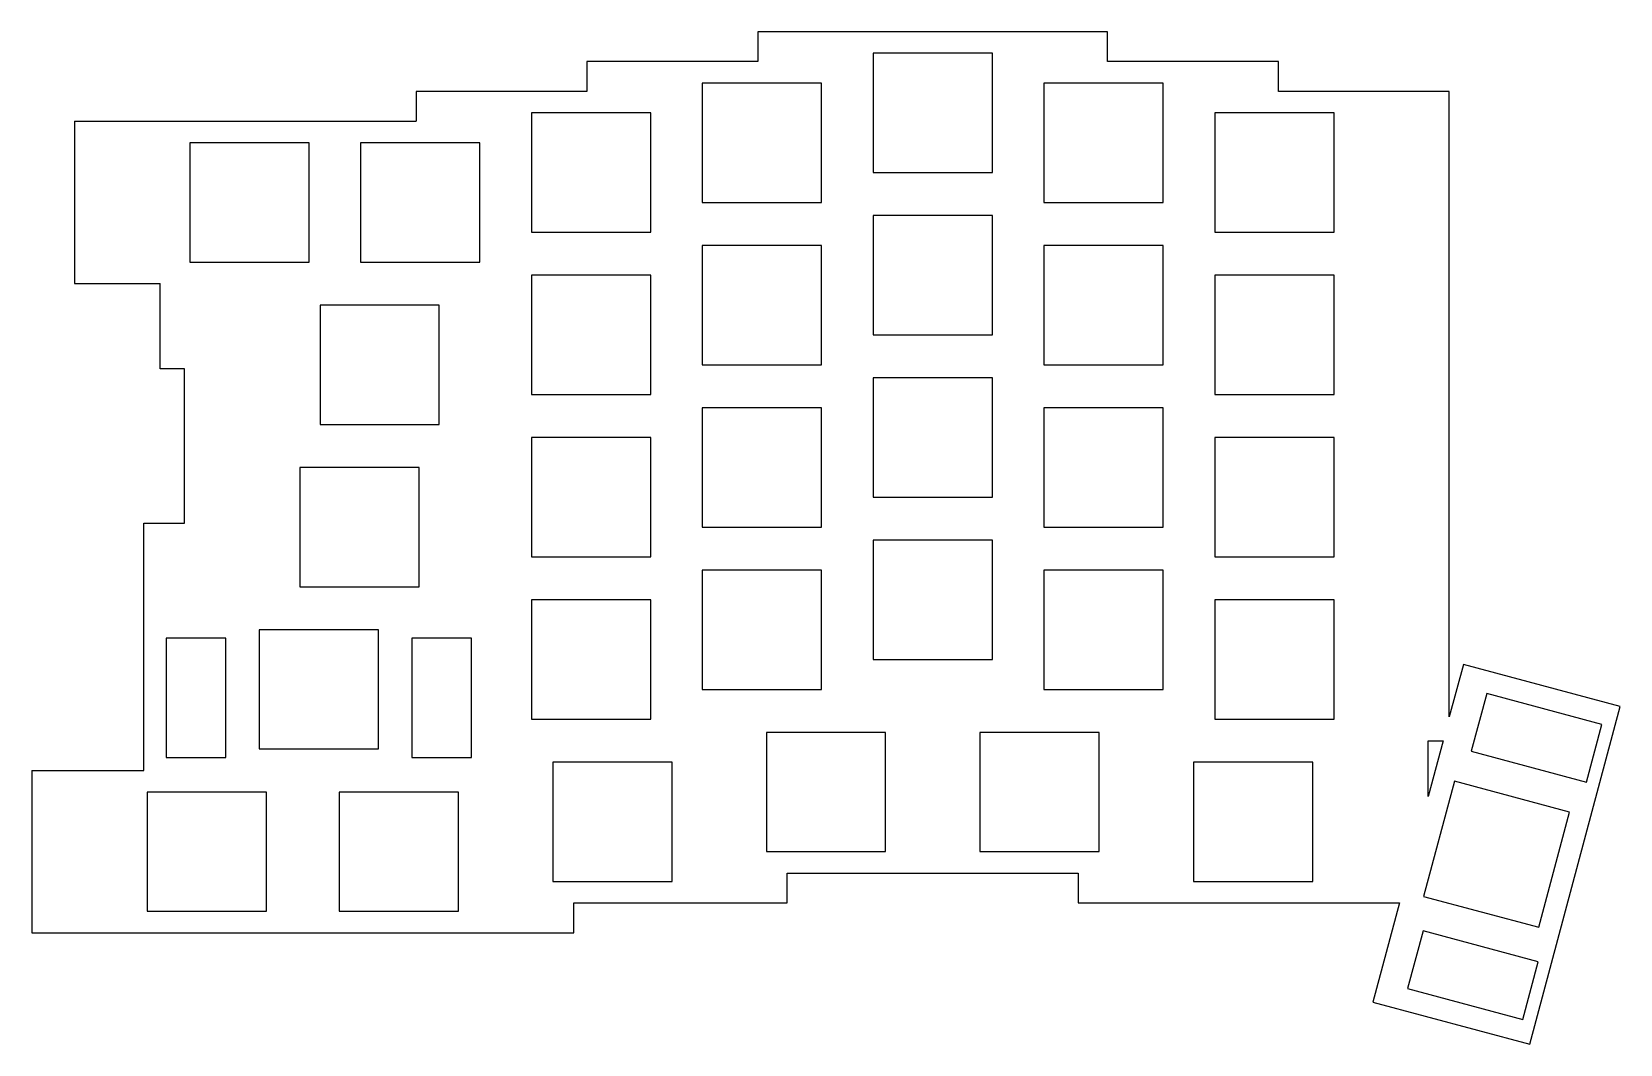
# Model space of a CAD drawing. Header units: millimetres. Extents: x -26 to 161, y -42 to 77.
import ezdxf

# ---------------------------------------------------------------- set-up
doc = ezdxf.new("R2010")
doc.units = ezdxf.units.MM

msp = doc.modelspace()

# ---------------------------------------------------------------- linework, layer by layer
at = {"linetype": 'CONTINUOUS'}
for p, q in [((100.72, 77.17), (59.67, 77.17)), ((59.67, 77.17), (59.67, 73.67)), ((100.72, 73.67), (100.72, 77.17)), ((87.2, 74.65), (73.2, 74.65)), ((73.2, 74.65), (73.2, 60.65)), ((87.2, 60.65), (87.2, 74.65)), ((59.67, 73.67), (39.62, 73.67)), ((39.62, 73.67), (39.62, 70.17)), ((120.78, 73.67), (100.72, 73.67)), ((120.78, 70.17), (120.78, 73.67)), ((67.15, 71.15), (53.15, 71.15)), ((53.15, 71.15), (53.15, 57.15)), ((67.15, 57.15), (67.15, 71.15)), ((107.25, 71.15), (93.25, 71.15)), ((93.25, 71.15), (93.25, 57.15)), ((107.25, 57.15), (107.25, 71.15)), ((39.62, 70.17), (19.57, 70.17)), ((19.57, 70.17), (19.57, 66.67)), ((140.82, 70.17), (120.78, 70.17)), ((140.82, -3.23), (140.82, 70.17)), ((47.1, 67.65), (33.1, 67.65)), ((33.1, 67.65), (33.1, 53.65)), ((47.1, 53.65), (47.1, 67.65)), ((127.3, 67.65), (113.3, 67.65)), ((113.3, 67.65), (113.3, 53.65)), ((127.3, 53.65), (127.3, 67.65)), ((-20.52, 66.67), (19.57, 66.67)), ((-20.52, 66.67), (-20.52, 47.62)), ((7, 64.15), (-7, 64.15)), ((-7, 64.15), (-7, 50.15)), ((7, 50.15), (7, 64.15)), ((27.05, 64.15), (13.05, 64.15)), ((13.05, 64.15), (13.05, 50.15)), ((27.05, 50.15), (27.05, 64.15)), ((73.2, 60.65), (87.2, 60.65)), ((53.15, 57.15), (67.15, 57.15)), ((93.25, 57.15), (107.25, 57.15)), ((87.2, 55.6), (73.2, 55.6)), ((73.2, 55.6), (73.2, 41.6)), ((87.2, 41.6), (87.2, 55.6)), ((33.1, 53.65), (47.1, 53.65)), ((113.3, 53.65), (127.3, 53.65)), ((67.15, 52.1), (53.15, 52.1)), ((53.15, 52.1), (53.15, 38.1)), ((67.15, 38.1), (67.15, 52.1)), ((107.25, 52.1), (93.25, 52.1)), ((93.25, 52.1), (93.25, 38.1)), ((107.25, 38.1), (107.25, 52.1)), ((-7, 50.15), (7, 50.15)), ((13.05, 50.15), (27.05, 50.15)), ((47.1, 48.6), (33.1, 48.6)), ((33.1, 48.6), (33.1, 34.6)), ((47.1, 34.6), (47.1, 48.6)), ((127.3, 48.6), (113.3, 48.6)), ((113.3, 48.6), (113.3, 34.6)), ((127.3, 34.6), (127.3, 48.6)), ((-20.52, 47.62), (-10.47, 47.62)), ((-10.47, 37.62), (-10.47, 47.62)), ((22.29, 45.1), (8.29, 45.1)), ((8.29, 45.1), (8.29, 31.1)), ((22.29, 31.1), (22.29, 45.1)), ((73.2, 41.6), (87.2, 41.6)), ((-7.62, 37.62), (-10.47, 37.62)), ((-7.62, 19.52), (-7.62, 37.62)), ((53.15, 38.1), (67.15, 38.1)), ((93.25, 38.1), (107.25, 38.1)), ((87.2, 36.55), (73.2, 36.55)), ((73.2, 36.55), (73.2, 22.55)), ((87.2, 22.55), (87.2, 36.55)), ((33.1, 34.6), (47.1, 34.6)), ((113.3, 34.6), (127.3, 34.6)), ((67.15, 33.05), (53.15, 33.05)), ((53.15, 33.05), (53.15, 19.05)), ((67.15, 19.05), (67.15, 33.05)), ((107.25, 33.05), (93.25, 33.05)), ((93.25, 33.05), (93.25, 19.05)), ((107.25, 19.05), (107.25, 33.05)), ((8.29, 31.1), (22.29, 31.1)), ((47.1, 29.55), (33.1, 29.55)), ((33.1, 29.55), (33.1, 15.55)), ((47.1, 15.55), (47.1, 29.55)), ((127.3, 29.55), (113.3, 29.55)), ((113.3, 29.55), (113.3, 15.55)), ((127.3, 15.55), (127.3, 29.55)), ((19.91, 26.05), (5.91, 26.05)), ((5.91, 26.05), (5.91, 12.05)), ((19.91, 12.05), (19.91, 26.05)), ((73.2, 22.55), (87.2, 22.55)), ((-12.38, -9.53), (-12.38, 19.52)), ((-12.38, 19.52), (-7.62, 19.52)), ((53.15, 19.05), (67.15, 19.05)), ((93.25, 19.05), (107.25, 19.05)), ((87.2, 17.5), (73.2, 17.5)), ((73.2, 17.5), (73.2, 3.5)), ((87.2, 3.5), (87.2, 17.5)), ((33.1, 15.55), (47.1, 15.55)), ((113.3, 15.55), (127.3, 15.55)), ((67.15, 14), (53.15, 14)), ((53.15, 14), (53.15, 0)), ((67.15, 0), (67.15, 14)), ((107.25, 14), (93.25, 14)), ((93.25, 14), (93.25, 0)), ((107.25, 0), (107.25, 14)), ((5.91, 12.05), (19.91, 12.05)), ((47.1, 10.5), (33.1, 10.5)), ((33.1, 10.5), (33.1, -3.5)), ((47.1, -3.5), (47.1, 10.5)), ((127.3, 10.5), (113.3, 10.5)), ((113.3, 10.5), (113.3, -3.5)), ((127.3, -3.5), (127.3, 10.5)), ((-2.78, 6), (-9.78, 6)), ((-9.78, 6), (-9.78, -8)), ((-2.78, -8), (-2.78, 6)), ((15.14, 7), (1.14, 7)), ((1.14, 7), (1.14, -7)), ((15.14, -7), (15.14, 7)), ((26.07, 6), (19.07, 6)), ((19.07, 6), (19.07, -8)), ((26.07, -8), (26.07, 6)), ((73.2, 3.5), (87.2, 3.5)), ((142.48, 2.93), (140.82, -3.23)), ((160.88, -2), (142.48, 2.93)), ((53.15, 0), (67.15, 0)), ((93.25, 0), (107.25, 0)), ((145.21, -0.49), (143.4, -7.25)), ((158.73, -4.12), (145.21, -0.49)), ((33.1, -3.5), (47.1, -3.5)), ((113.3, -3.5), (127.3, -3.5)), ((150.25, -41.65), (160.88, -2)), ((74.67, -5.05), (60.67, -5.05)), ((60.67, -5.05), (60.67, -19.05)), ((74.67, -19.05), (74.67, -5.05)), ((99.73, -5.05), (85.73, -5.05)), ((85.73, -5.05), (85.73, -19.05)), ((99.73, -19.05), (99.73, -5.05)), ((156.92, -10.88), (158.73, -4.12)), ((1.14, -7), (15.14, -7)), ((138.32, -6.03), (140.08, -6.03)), ((138.32, -12.59), (138.32, -6.03)), ((140.08, -6.03), (138.32, -12.59)), ((143.4, -7.25), (156.92, -10.88)), ((-9.78, -8), (-2.78, -8)), ((19.07, -8), (26.07, -8)), ((49.61, -8.55), (35.61, -8.55)), ((35.61, -8.55), (35.61, -22.55)), ((49.61, -22.55), (49.61, -8.55)), ((124.79, -8.55), (110.79, -8.55)), ((110.79, -8.55), (110.79, -22.55)), ((124.79, -22.55), (124.79, -8.55)), ((-25.54, -9.53), (-12.38, -9.53)), ((-25.54, -9.53), (-25.54, -28.57)), ((141.42, -10.79), (137.79, -24.31)), ((154.94, -14.41), (141.42, -10.79)), ((1.99, -12.05), (-12.01, -12.05)), ((-12.01, -12.05), (-12.01, -26.05)), ((1.99, -26.05), (1.99, -12.05)), ((24.54, -12.05), (10.54, -12.05)), ((10.54, -12.05), (10.54, -26.05)), ((24.54, -26.05), (24.54, -12.05)), ((151.31, -27.93), (154.94, -14.41)), ((60.67, -19.05), (74.67, -19.05)), ((85.73, -19.05), (99.73, -19.05)), ((63.13, -25.07), (63.13, -21.57)), ((63.13, -21.57), (97.27, -21.57)), ((97.27, -21.57), (97.27, -25.07)), ((35.61, -22.55), (49.61, -22.55)), ((110.79, -22.55), (124.79, -22.55)), ((-12.01, -26.05), (1.99, -26.05)), ((10.54, -26.05), (24.54, -26.05)), ((38.07, -28.57), (38.07, -25.07)), ((38.07, -25.07), (63.13, -25.07)), ((97.27, -25.07), (134.97, -25.07)), ((134.97, -25.07), (131.85, -36.72)), ((137.79, -24.31), (151.31, -27.93)), ((-25.54, -28.57), (38.07, -28.57)), ((137.74, -28.36), (135.93, -35.12)), ((151.26, -31.98), (137.74, -28.36)), ((149.45, -38.74), (151.26, -31.98)), ((135.93, -35.12), (149.45, -38.74)), ((131.85, -36.72), (150.25, -41.65))]:
    msp.add_line(p, q, dxfattribs=at)

doc.saveas('drawing.dxf')
